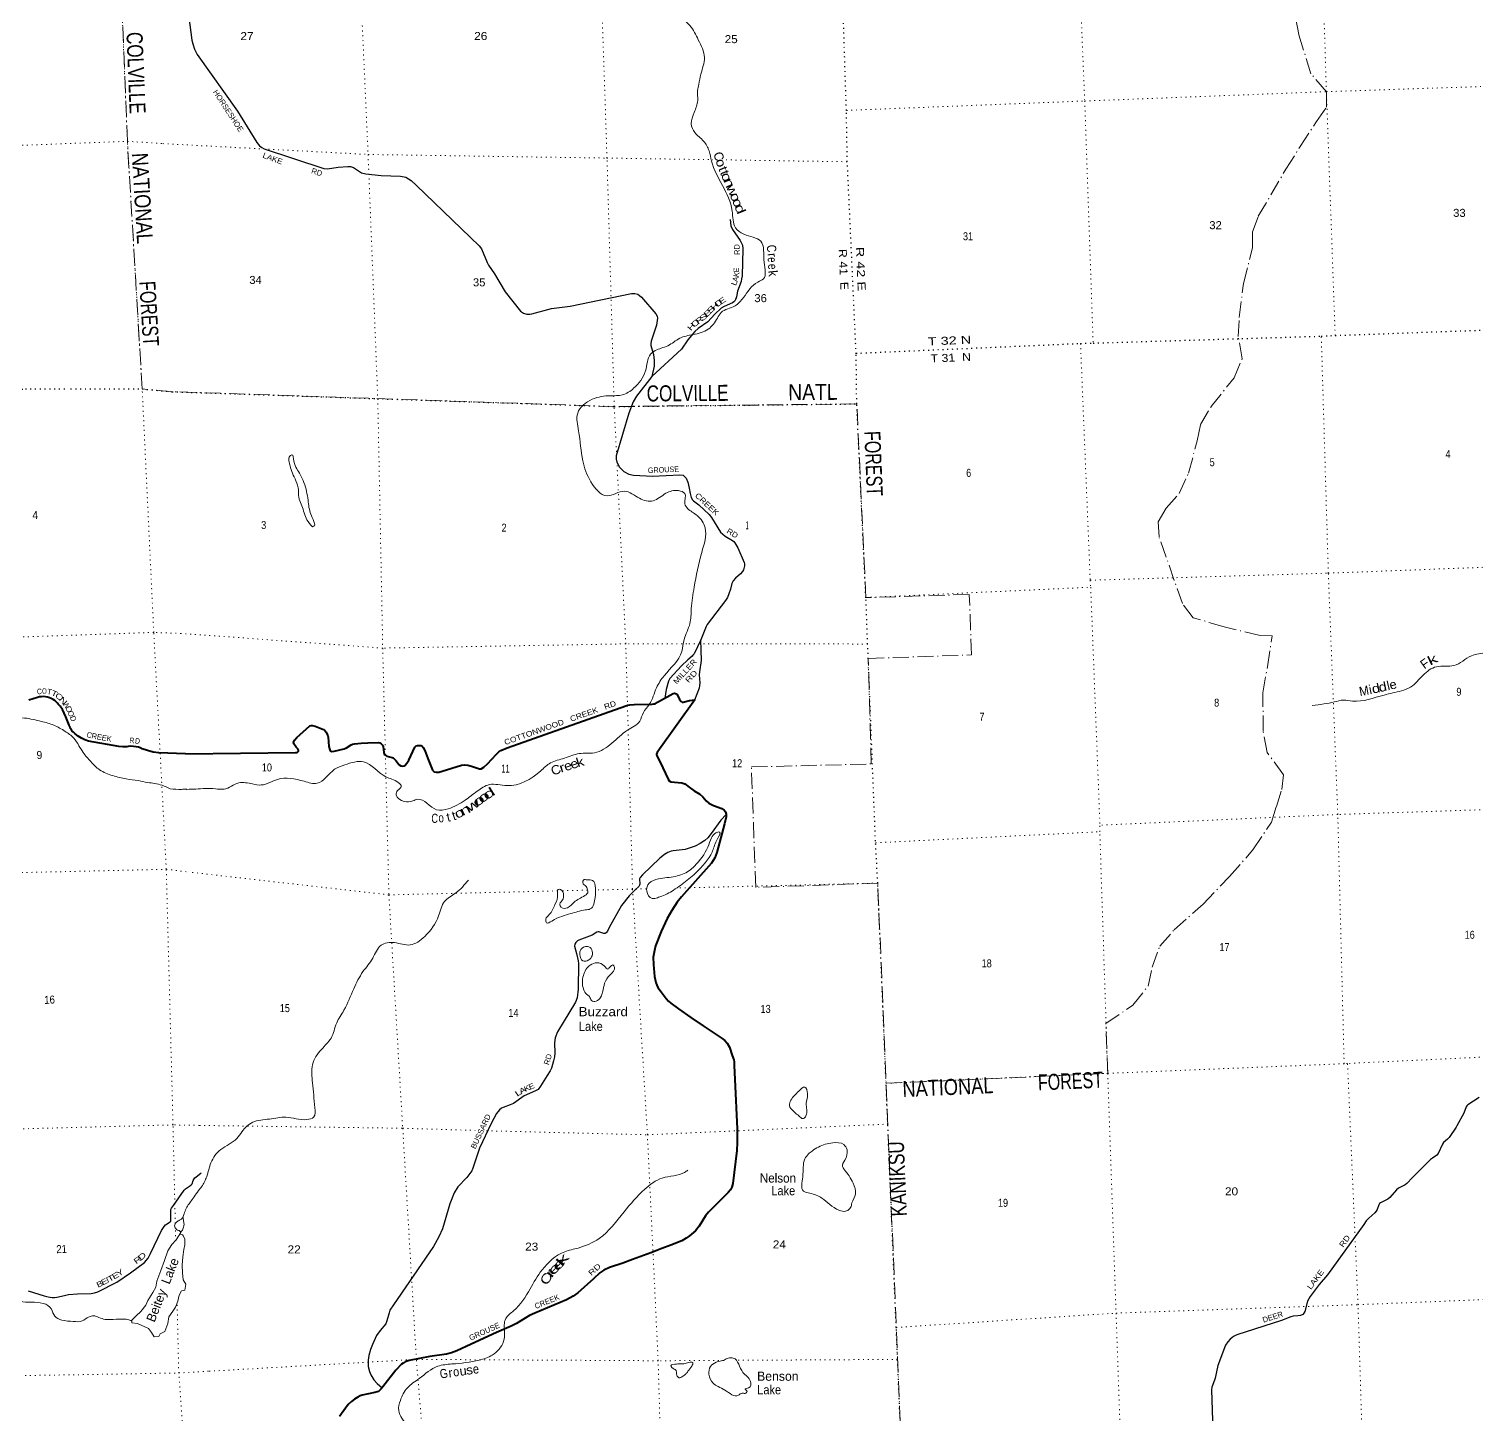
# Model space of a CAD drawing. Header units: feet. Extents: x 733631 to 986127, y 195788 to 388968.
# Drawn here: x 825953 to 857588, y 258480 to 288752 of the extents above; entities that cross this region are included whole.
import ezdxf
from ezdxf.enums import TextEntityAlignment as Align

# ---------------------------------------------------------------- set-up
doc = ezdxf.new("R2010")
doc.units = ezdxf.units.FT
doc.header["$LTSCALE"] = 70
doc.linetypes.add('DOT_DASHED', pattern=[7.7, 5, -1.2, 0.3, -1.2])
doc.linetypes.add('DOTTED', pattern=[1.5, 0.3, -1.2])
for name, color, linetype, lineweight in [('26', 7, 'Continuous', 40), ('29', 7, 'Continuous', 25), ('39', 7, 'Continuous', 13), ('44', 7, 'DOT_DASHED', 13), ('6', 7, 'DOTTED', 25), ('7', 7, 'DOTTED', 13)]:
    doc.layers.add(name, color=color, linetype=linetype, lineweight=lineweight)
for name, color, linetype in [('27', 7, 'Continuous'), ('30', 7, 'Continuous'), ('41', 7, 'Continuous')]:
    doc.layers.add(name, color=color, linetype=linetype)

msp = doc.modelspace()

# ---------------------------------------------------------------- linework, layer by layer
at = {"layer": '26'}
for points in [[(829377.28, 272907.23), (828791.31, 272930.54), (828668.09, 272948.48), (828547.42, 272979.19), (828430.62, 273022.35), (828403.09, 273034.43), (828349.54, 273052.96), (828294.34, 273065.79), (828238.1, 273072.78), (828181.44, 273073.86), (828124.98, 273069), (828089.49, 273065.56), (828005.36, 273063.68), (827921.49, 273070.6), (827251.57, 273186.65), (827176.88, 273214.2), (827100.34, 273251.61), (827028.13, 273296.82), (826961.04, 273349.32), (826924.8, 273384.38), (826899.84, 273408.52), (826880.74, 273433.56), (826880.53, 273433.84), (826857.67, 273470.26), (826851, 273483.86), (826838.63, 273509.09), (826829.17, 273533.86), (826760.11, 273714.66), (826726.51, 273796.44), (826683.65, 273876.11), (826632.7, 273950.87), (826595.41, 273994.89), (826574.28, 274019.83), (826549.56, 274044.89), (826517.21, 274072.4), (826480.69, 274097.39), (826441.77, 274118.42), (826400.86, 274135.27), (826358.42, 274147.75), (826314.9, 274155.73), (826270.79, 274159.11), (826226.56, 274157.86), (826182.71, 274152), (826139.71, 274141.58), (825950.28, 274080.21)], [(834676.15, 272804.03), (834778.61, 272550.52), (834795.11, 272527.45), (834812.57, 272515.8), (834856.25, 272508.49), (834915.39, 272509.98), (834987.13, 272530.45), (835411.07, 272659.45), (835483.33, 272669.83), (835546.87, 272659.45), (835628.35, 272640.04), (835802.38, 272580.5), (835837.87, 272581.8), (835896.07, 272616.74), (835975.9, 272690.3), (836163.59, 272897.18), (836225.88, 272950.63), (836272.44, 272985.57), (836405.15, 273039.18), (839002.72, 273961.05), (839038.91, 273973.67), (839085.47, 273981.43), (839180, 273986.38), (839579.89, 273994.06), (839616.05, 273998.89), (839642.25, 274004.71), (839696.22, 274035.73), (840035.77, 274226.92), (840064.2, 274233.78), (840084.57, 274229.89), (840101.06, 274222.13), (840121.12, 274203.24), (840175.86, 274096.09), (840212.61, 274051.29), (840232.98, 274041.6), (840257.78, 274042.11), (840394.47, 274076.32), (840509.36, 274089.75), (839737.43, 273013.92), (839682.98, 272940.92), (839675.22, 272902.09), (839681.89, 272865.29), (839749.41, 272726.3), (839926.76, 272354.91), (839950.71, 272315.84), (839986.52, 272298.26), (840224.25, 272277.01), (840290.44, 272256.81), (840387.21, 272183.83), (840491.97, 272098.42), (840616.47, 272024.7), (840682.1, 271966.42), (840754.69, 271885.77), (840814.02, 271830.53), (840920.49, 271781.88), (841097.61, 271716.58), (841153.52, 271679.11), (841178.74, 271644.18), (841194.26, 271589.82), (841192.32, 271531.58), (841161.06, 271382.14), (840988.07, 270754.8), (840944, 270638.62), (840912.96, 270580.38), (840871.63, 270521.82), (840220.37, 269784.47), (840123.37, 269664.12), (840006.97, 269485.52), (839904.54, 269307.36), (839776.9, 269029.75), (839651.95, 268712.91), (839625.94, 268608.47), (839601.51, 268468.32), (839605.89, 268305.81), (839630.61, 268045.13), (839660.49, 267910.69), (839681.05, 267851.01), (839704.33, 267800.53), (839773.75, 267708.59), (839886.69, 267563.71), (839937.13, 267505.47)], [(829377.28, 272907.23), (831780.39, 272935.96), (831805.53, 272938.99), (831824.93, 272948.7), (831844.33, 272970.05), (831845.99, 272988.23), (831832.69, 273016.64), (831796.12, 273055.24), (831747.33, 273125.35), (831741.51, 273136.99), (831735.45, 273156.17), (831741.51, 273181.64), (831758.97, 273210.76), (831810.03, 273263.07), (832095.72, 273519.13), (832123.7, 273529.12), (832154.74, 273529.12), (832210.94, 273516.47), (832392.27, 273443.24), (832410.82, 273430.12), (832422.46, 273420.41), (832449.62, 273379.65), (832486.03, 273305.02), (832494.24, 273270.94), (832511.1, 273068.12), (832527.22, 272997.23), (832543.38, 272972.4), (832573.78, 272962.28), (832626.33, 272966.78), (832841.48, 273017.38), (832893.89, 273039.93), (832994.77, 273103.99), (833027.25, 273121.5), (833072.37, 273129.23), (833216.81, 273139.13), (833360.05, 273149.37), (833586.17, 273158), (833622.37, 273148.64), (833655.35, 273127.29), (833682.51, 273102.05), (833699.17, 273066.67), (833709.94, 272936.08), (833719.37, 272907.93), (833732.95, 272890.46), (833752.35, 272871.05), (833774.15, 272859.42), (833896.05, 272826.75), (833913.37, 272818.63), (833926.95, 272806.99), (833972.17, 272760.51), (834048.83, 272668.1), (834084.09, 272643.92), (834116.12, 272637.85), (834153.93, 272645.86), (834168.48, 272657.51), (834216.98, 272707.98), (834260.84, 272772.99), (834392.44, 273054.75), (834416.8, 273086.52), (834446.87, 273094.28), (834524.47, 273090.4), (834539.02, 273084.58), (834550.66, 273076.81), (834571.03, 273047.7), (834604.06, 272982.41), (834676.15, 272804.03)], [(839937.13, 267505.47), (839987.57, 267458.88), (840149.11, 267336.96), (840422.14, 267148.28), (840692.24, 266962.19), (841110.85, 266690.15), (841165.17, 266643.56), (841215.61, 266589.2), (841266.05, 266496.03), (841328.13, 266317.43), (841359.17, 266220.37), (841366.93, 266177.66), (841372.76, 266096.04), (841387.17, 265788.35), (841435.59, 264710.37), (841437.63, 264414.4), (841425.13, 264240.32), (841340.9, 263517.43), (841318.43, 263440.55), (841287.39, 263382.31), (841237.81, 263323.1), (840812.08, 262893.12), (840745.15, 262815.29), (840602.3, 262589.59), (840521.08, 262485.47), (840396.64, 262372.11), (840319.32, 262322.4), (840222.32, 262268.05), (839988.64, 262168.85), (839791.63, 262101.11), (839549.49, 262006.97), (839147.21, 261856.09)], [(839147.21, 261856.09), (838937.96, 261777.61), (838645.08, 261685.68), (838518.74, 261628.4), (838431.68, 261565.33), (838292.31, 261438.51), (837949.19, 261126.39), (837853.55, 261056.73), (837707.79, 260976.34), (837009.64, 260687.9), (836894.51, 260634.34), (836610, 260462.72), (836493.19, 260401.07), (836174.82, 260260.85), (835619.85, 260009.71)], [(835619.85, 260009.71), (835308.24, 259860.95), (835189.91, 259815.14), (835083.2, 259787.18), (834714.68, 259736.78), (834264.51, 259651.3), (834217.79, 259636.59), (834179.63, 259620.42)], [(834179.63, 259620.42), (834131.66, 259594.11), (834097.67, 259569.76), (833973.19, 259441.19), (833687.8, 259072.36), (833651.46, 259030.11), (833618.48, 258997.1), (833593.26, 258975.75), (833562.22, 258962.16), (833512.54, 258948.41), (833238.24, 258892.28), (833194.78, 258876.68), (833141.24, 258851.51), (833067.52, 258804.92), (833001.56, 258756.39), (832933.94, 258689.81), (832740.63, 258424.45)]]:
    msp.add_lwpolyline(points, dxfattribs=at)
at = {"layer": '29'}
for points in [[(829317.19, 290024.94), (829511.96, 288508.02), (829532.28, 288423.83), (829571.72, 288310.25), (829632.53, 288195.27), (830513.72, 286951.66), (830935.52, 286269.82), (830991.97, 286194.65), (831042.53, 286157.85), (831094.28, 286129.76), (832403.03, 285702.54), (832481.66, 285691.96), (832710.99, 285729.42), (832927.01, 285748.53), (832982.16, 285743.93), (833046.37, 285721.86), (833221.17, 285610.55), (833314.09, 285585.24), (833654.16, 285549.62), (834076.08, 285536.97), (834194.23, 285510.24), (834305.89, 285440.38), (834422.54, 285332.07), (835795.09, 284014.65), (835848.26, 283944.44), (835969.75, 283646.72), (835999.9, 283590.57), (836131.53, 283401.29), (836366.98, 283003.72), (836700.56, 282584.31), (836763.53, 282538.7), (836833.85, 282515.33), (836902.8, 282515.33), (836949.59, 282526.44), (837377.03, 282640.67), (837787.68, 282695.93), (839126.08, 282971.88), (839200.95, 282970.64), (839260.7, 282952.25), (839297.47, 282929.25), (839342.04, 282890.04), (839659.56, 282523.27), (839688.15, 282473.94), (839692.75, 282427.95), (839673.32, 282279.9), (839554.86, 281926.64), (839545.67, 281876.05), (839548.43, 281834.69), (839609.58, 281637.14), (839623.8, 281503.52), (839619.54, 281383.58), (839570.28, 281158.37)], [(841279.34, 284585.24), (841296.86, 284451.58), (841332.84, 284369.32), (841500.05, 284126.76), (841549.65, 284028.46), (841558.76, 283947.27), (841545.1, 283354.71), (841532.97, 283289.17), (841520.84, 283235.76), (841441.03, 283022.74), (841417.71, 282897.08), (841388.78, 282818.88), (841361.21, 282786.69), (841329.97, 282763.35), (841149.78, 282685.51), (841088.35, 282646.92), (840949.97, 282519.65), (840792.31, 282353.48), (840583.78, 282203.84), (840510.89, 282138.21), (840359.25, 281961.01), (840218.67, 281755.09), (839570.28, 281158.37)], [(839570.28, 281158.37), (839237.71, 280726.27), (839161.3, 280599.43), (839066.01, 280356.65), (838793.04, 279421.18), (838787.28, 279351.12), (838801.07, 279282.14), (838863.4, 279175.56), (838957.34, 279079.77), (839068.94, 279020.86), (839168.77, 278996.99), (839580.81, 278978.57), (840184.55, 279006.19), (840256.82, 278997.88), (840317.84, 278932.6), (840359.21, 278845.22), (840388.56, 278717.93), (840405.17, 278596.87), (840432.75, 278509.48), (840460.33, 278463.5), (840469.52, 278454.29), (840483.31, 278440.5), (840599.08, 278349.8), (840826.08, 278141.37), (840876.29, 278077.17), (841073.93, 277757.53), (841120.89, 277709.4), (841170.45, 277670.15), (841332.06, 277573), (841358.9, 277548.27), (841384.18, 277520.68), (841450.93, 277411.53), (841588.71, 277092.95), (841595.61, 277063.06), (841593.42, 277017.07), (841570.33, 276927.38), (841551.95, 276895.19), (841508.63, 276843.13), (841395.67, 276748.02), (841346.65, 276688.92), (841319.83, 276630.74), (841286.17, 276511.71), (841252.34, 276403.86), (841221.02, 276327.19), (841182.95, 276262.64), (840782.07, 275733.91), (840756.09, 275691.04), (840637.67, 275401.19)], [(840637.67, 275401.19), (840492.51, 275096.92), (840469.53, 275062.43), (840452.19, 275042.73), (840355.05, 274965.11), (840220.81, 274833.94), (839963.93, 274554.22), (839947.85, 274528.93), (839933.87, 274496.46), (839885.59, 274315.61), (839851.75, 274123.3)], [(840509.36, 274089.75), (840609.71, 274354.16), (840620.68, 274399.24), (840628.1, 274464.54), (840615.13, 274636.83), (840618.91, 274701.39), (840652.28, 274948.3), (840637.67, 275401.19)], [(841193.96, 271580.77), (841081.08, 271459.91), (840869.83, 271167.13), (840793.58, 271074.97), (840729.23, 271015.18), (840628.11, 270946.2), (840518.84, 270892.1), (840298.39, 270820.67), (840039.78, 270789.82), (839989.22, 270780.63), (839922.33, 270754.41), (839846.74, 270711.64), (839745.52, 270629.95), (839368.72, 270265.52), (839311.27, 270208.03), (839299.74, 270176.64), (839304.37, 270063.16), (839299.78, 270037.87), (839283.38, 270012.91), (839204.31, 269939.9), (839074.1, 269808.85), (838907.47, 269594.04), (838640.07, 269112.1), (838603.44, 269035.26), (838574.14, 268995.17), (838550.58, 268984.67), (838520.71, 268984.66), (838409.95, 269022.23), (838394.3, 269021.46), (838364.43, 269012.26), (838264.25, 268949.13), (837976.03, 268839.29), (837941.57, 268819.1), (837909.4, 268786.9), (837884.11, 268752.41), (837882.28, 268703.35), (837920.3, 268545.37), (837962.25, 268384.48), (837965.83, 268325.17), (837958.68, 267766.81), (837934.68, 267577.33), (837902.66, 267484.97), (837509.97, 266833.86), (837456.66, 266703.49), (837438.8, 266595.87), (837450.26, 266364.52), (837442.87, 266284.97), (837421.88, 266196.38), (837373.08, 266037.68), (837350.95, 265981.43), (837279.85, 265879.59), (837139.52, 265645.69), (837084.36, 265576.7), (837029.28, 265541.24), (836777.39, 265432.55), (836542.96, 265267.99), (836473.05, 265236.36), (836318.84, 265180.33), (836285.79, 265162.78), (836243.24, 265125.98), (836174.55, 265046.82), (836054.39, 264831.46), (835804.44, 264293.66), (835657.26, 263851.78), (835636.53, 263796.84), (835528.64, 263652.28), (835328.58, 263442.7), (835245.79, 263312.91), (835152.37, 263076.23), (834993.05, 262527.47), (834912.85, 262351.37), (834796.58, 262142.18), (833921.76, 260865.34), (833843.98, 260747.6), (833824.87, 260691.01), (833780.39, 260520.36), (833752.05, 260453.26), (833633.94, 260306.19), (833554.41, 260200.31), (833461.37, 260000.52), (833416.52, 259892.16), (833379.75, 259763.39), (833370.39, 259659.15), (833370.56, 259519.63), (833396.4, 259410.12), (833425.71, 259335.67), (833490.06, 259225.29), (833562.02, 259149.38), (833671.68, 259051.53)], [(857655.61, 265402.06), (857409.2, 265236.37), (857383.92, 265213.37), (857371.76, 265191.62), (857322.5, 265053.05), (857169.39, 264778.22), (857151.61, 264753.28)], [(857151.61, 264753.28), (856997.83, 264525.79), (856962.13, 264487.58), (856876.03, 264415.42), (856851.54, 264381.33), (856761.49, 264172.97), (856728.94, 264137.17), (856632.42, 264075.08), (856590.93, 264040.65), (856196.21, 263649.4), (856078.05, 263520.75), (856034.9, 263488.69), (855890.12, 263419.71), (855845.07, 263380.41), (855703.97, 263215.04), (855655.92, 263179), (855501.74, 263097.76), (855476.45, 263079.37), (855458.98, 263051.89), (855423.6, 262950.59), (855402.91, 262911.5), (855378.23, 262878.08), (855245.63, 262763.07), (855207.57, 262727.53), (855184.59, 262702.24), (855137.84, 262622.66), (854339.69, 261521.52), (854156.78, 261312.24), (853958.96, 261050.11), (853899.92, 260947.67), (853844.77, 260724.61), (853826.38, 260683.22), (853800.51, 260658.25), (853750.54, 260634.93), (853694.22, 260626.69), (853589.67, 260621.13), (853537.16, 260607.63), (853333.13, 260524.63), (852359.02, 260213.82), (852286.62, 260172.72), (852215.38, 260115.23), (852162.52, 260060.04), (852113.98, 259984.45), (851944.65, 259539.86), (851884.44, 259266.69), (851869.25, 259223.16), (851808.3, 259066.09), (851801.71, 259011.44), (851832.38, 258121.85)], [(825934.91, 261172.03), (826282.34, 261062.24), (826376.1, 261041.7), (826460.67, 261025.69), (826510.91, 261025.65), (826565.81, 261034.84), (826730.33, 261071.39), (826814.95, 261089.73), (827013.76, 261107.99), (827315.47, 261117.14), (827389.8, 261127.47), (827461.75, 261153.73), (827873.18, 261364.15), (828174.89, 261565.43), (828476.6, 261794.15), (828560.07, 261889.11), (828613.74, 261986.27), (828769.17, 262324.78), (828851.45, 262489.45), (828906.31, 262580.94), (828938.37, 262613.01), (829043.45, 262681.58), (829052.65, 262697.64), (829054.94, 262715.94), (829052.59, 262800.51), (829052.59, 262928.6), (829052.65, 262953.8), (829068.65, 262981.25), (829116.59, 263038.38), (829344.08, 263375.8), (829372.59, 263404.33), (829464.02, 263459.23), (829499.5, 263490.15), (829518.88, 263514.12), (829546.3, 263587.31), (829565.79, 263622.81), (829582.87, 263642.2), (829637.73, 263687.94), (829717.53, 263750.05)]]:
    msp.add_lwpolyline(points, dxfattribs=at)
at = {"layer": '39'}
msp.add_lwpolyline([(829271.15, 262465.51), (829270, 262450.95), (829223, 262369.95), (829172, 262287.95), (829074, 262188.95), (828989, 262044.95), (828920, 261838.95), (828839, 261620.95), (828746, 261385.95), (828728, 261254.95), (828662, 261136.95), (828553, 260961.95), (828509, 260862.95), (828396, 260721.95), (828295, 260627.95), (828200, 260532.95), (828205, 260475.95), (828327, 260455.95), (828403, 260424.95), (828567, 260350.95), (828634, 260258.95), (828690, 260164.95), (828795, 260172.95), (828821, 260234.95), (828926, 260284.95), (828987, 260455.95), (829014, 260602.95), (829102, 260731.95), (829158, 260817.95), (829205, 260944.95), (829236, 261079.95), (829288, 261175.95), (829362, 261187.95), (829382, 261319.95), (829326, 261414.95), (829308, 261569.95), (829303, 261732.95), (829315, 261915.95), (829340, 262074.95), (829360, 262176.95), (829362, 262302.95), (829335, 262370.95), (829309, 262399.95), (829248.44, 262414.08)], dxfattribs=at)
for points in [[(839634.43, 291271.91), (839661.32, 290809.1), (839640.88, 290479.12), (839778.7, 290232.6), (839873.18, 289863.08), (840104.54, 289604.38), (840177.65, 289070.41), (840402.36, 288825.55), (840585.38, 288514.32), (840721.08, 288126.37), (840641.28, 287765.6), (840596.23, 287539.57), (840569.38, 287409.21), (840572.52, 287191.29), (840496.7, 286927.61), (840432.32, 286680.57), (840509.21, 286487.98), (840701.17, 286300.29), (840821.47, 286085.32), (840873.23, 285865.42), (841325.9, 284772.15), (841399.93, 284407.83), (841579.75, 284268.07), (841950.26, 284114.21), (842024.61, 283646.93), (842007.38, 283288.82), (841888.9, 283221.2), (841571.64, 282880.63), (841389.12, 282701.26), (841085.89, 282555.12), (841004.03, 282434.54), (840803.96, 282191.83), (840471.28, 282072.71), (840181.47, 281991.75), (839921.4, 281829.27), (839774.06, 281774.55), (839542.99, 281643.6), (839431.05, 281277.43), (839172.02, 280898.96), (838927.32, 280755.3), (838669.28, 280736.27), (838268.1, 280658.65), (837949.31, 280354.37), (837969.61, 279969.59), (838060.11, 279311.18), (838239.26, 278852.39), (838589.74, 278550.28), (838969.79, 278649.21), (839301.95, 278493.72), (839595.44, 278439.56), (839877.72, 278602.98), (840156.35, 278661.25), (840288.36, 278600.23), (840293.86, 278374.33), (840350.68, 278273.77), (840563.65, 278115.23), (840732.52, 277851.85), (840660.29, 277311.72), (840496.16, 276553.65), (840431.22, 276080.45), (840402.45, 275756.18), (840275.45, 275411.58), (840223.86, 275148.93), (839839.82, 274617.76), (839672.99, 274354.25), (839512.44, 273990.06), (839384.43, 273813), (839305.55, 273621.88), (839038.76, 273426.81), (838697, 273139.72), (838313.47, 272931.62), (837984.51, 272915.62), (837659.14, 272814.98), (837354.11, 272711.17), (837141.06, 272536.56), (836402.39, 272214.43), (836017.23, 272236.43), (835754.28, 272094.03), (835485.56, 271896.86), (835115.4, 271707.49), (834865.43, 271688.8), (834447.36, 271915.35), (834347.62, 271882.84), (834154, 271870.58), (833982.17, 272012.69), (834012.65, 272104.84), (834091.59, 272199.05), (834027.37, 272283.15), (833757.13, 272408.96), (833268.19, 272733.45), (832856.41, 272667.5)], [(832150.76, 277872.94), (832031.45, 278025.37), (831917.41, 278331.46), (831860.73, 278476.45), (831845.07, 278655.48), (831825.58, 278781.85), (831749.11, 278964.35), (831640.36, 279288.84), (831643.92, 279396), (831698.48, 279444.76), (831746.75, 279307.49), (831884.51, 279014.53), (832021.55, 278642.78), (832053.78, 278454.36), (832074.63, 278295.74), (832180.6, 277989.31), (832192.68, 277894.92), (832150.76, 277872.94)], [(859959.36, 277189.92), (859693.28, 276943.1), (859537.8, 276698.24), (859359.31, 276375.69), (859399.81, 276135.12), (859489.04, 275842.11), (859561.48, 275467.62), (859486.55, 275278.69), (859298.23, 275093.01), (859111.01, 275072.94), (858657.76, 275174.83), (858080.41, 275198.77), (857818.52, 275127.07), (857485.98, 275052.37), (857104.72, 274838.31), (856719.59, 274811.85), (856432.02, 274630.04), (856157.86, 274370.05), (855955.11, 274286.73), (855576.82, 274193.94), (854884.65, 274063.58), (854691.68, 274083.65), (854489.16, 274042.74), (854260.48, 273998.7), (854004.97, 273967.66)], [(822352.28, 273173.43), (822643, 273068.95), (822959, 273067.95), (823271, 273097.95), (823598, 273165.95), (823952, 273264.95), (824174, 273360.95), (824400, 273459.95), (824686, 273535.95), (825014, 273581.95), (825620, 273694.95), (825857, 273690.95), (826226, 273618.95), (826495, 273535.95), (826744, 273399.95), (826931, 273254.95), (827046, 273087.95), (827140, 272936.95), (827304, 272739.95), (827499, 272559.95), (827784, 272433.95), (828076, 272361.95), (828345, 272323.95), (828547, 272282.95), (828702, 272261.95), (828864, 272221.95), (829041, 272147.95)], [(832856.41, 272667.5), (832636, 272571.32), (832250.51, 272266.22), (831969.63, 272308.8), (831385.45, 272350.62), (831032.67, 272228.62), (830839.62, 272250.71), (830541.34, 272274.38), (830217.5, 272137.46), (830029.08, 272145.61), (829598.6, 272139.44), (829405.65, 272132.29)], [(829041, 272147.95), (829289, 272132.95), (829392, 272134.95), (829405.65, 272132.29)], [(839692.94, 269765.78), (839578.3, 269750.81), (839458.53, 269905.23), (839513.7, 270083.23), (839714.01, 270176.54), (840083.82, 270230.61), (840381.25, 270352.16), (840502.56, 270456.54), (840793.7, 270871.63), (840873.77, 271070.68), (840971.72, 271184.98), (841047.92, 271200.33), (840990.22, 271019.71), (840888.41, 270763.5), (840521.97, 270301.18), (840381.25, 270174.95), (840081.27, 269955.91), (839788.64, 269798.11), (839692.94, 269765.78)], [(838170.1, 269911.07), (838135.65, 270008.54), (838059.06, 270098.16), (838072.99, 270151.25), (838163.83, 270155.11), (838273.52, 270143.62), (838337.2, 269976.72), (838329.73, 269770.46), (838225.06, 269519.69), (838114.8, 269496.83), (837800.68, 269416.86), (837380.88, 269253.66), (837269.2, 269216.61), (837251.83, 269292.59), (837328.4, 269394.78), (837452.61, 269614.08), (837511.11, 269856.83), (837519.47, 269946.02), (837572.13, 269944.22), (837642, 269822.01), (837618.17, 269716), (837561.27, 269626.77), (837590.75, 269551.3), (837728.45, 269547.05), (837871.04, 269666.17), (838107.49, 269813.51), (838172.97, 269891), (838170.1, 269911.07)], [(829728.08, 263447.79), (829839.24, 263667.59), (829931.61, 263970.33), (830147.79, 264262.18), (830499.68, 264501.25), (830608.69, 264649.23), (830844.61, 264857.12), (831211.72, 264927.23), (831567.91, 264968.61), (832029.21, 264915.52), (832180.41, 264974.44), (832202.52, 265169.2), (832152.95, 265720.32), (832152.4, 266116.03), (832346.62, 266449.35), (832556.6, 266696.52), (832680.16, 267026.84), (832840.16, 267308.23), (833052.98, 267775.59), (833255.58, 268149.65), (833467.64, 268443.35), (833649.85, 268725.68), (833946.74, 268782.71), (834284.56, 268732.45), (834604.34, 268917.65), (834906.91, 269366.62), (835039.14, 269683.18), (835276.25, 269862.85), (835561.32, 270151.57)], [(838266.3, 268495.76), (838258.83, 268624.66), (838160.54, 268701.25), (838017.84, 268632.59), (837998.3, 268520.72), (838060.78, 268382.04), (838191.23, 268405.75), (838266.3, 268495.76)], [(838532.5, 267899.2), (838656.03, 268078.21), (838754.02, 268247.94), (838713.62, 268294.68), (838656.7, 268253.9), (838610.21, 268205.49), (838532.71, 268268.82), (838371.85, 268342.75), (838224.26, 268294.08), (838074.24, 268063.6), (838076.83, 267762.87), (838150.32, 267650.9), (838204.85, 267604.76), (838252.92, 267519.98), (838352.68, 267504.03), (838453.99, 267595.15), (838493.98, 267701.84), (838532.5, 267899.2)], [(842852.01, 264942.69), (842664.67, 265098.76), (842578.47, 265224.32), (842611.89, 265342.85), (842781.61, 265537.83), (842915.39, 265626.29), (842973.92, 265485.42), (842944.84, 265264.11), (842939.94, 264997.39), (842883.78, 264938.47), (842849.21, 264943.06)], [(842991.17, 264167.71), (842917.04, 264055.53), (842868.88, 263663.81), (842884.01, 263353.52), (843023.49, 263306.94), (843286.9, 263199.01), (843655.95, 262936.06), (843826.54, 262919.07), (843914.4, 262993.47), (843944.54, 263093.69), (844019.22, 263288.67), (843970.64, 263528.89), (843776.02, 263827.52), (843736.96, 263890.47), (843785.85, 264025.81), (843836.78, 264256.13), (843765.32, 264368.18), (843522.97, 264408.36), (843211.38, 264316.38), (843073.57, 264227.74), (842991.17, 264167.71)], [(830083.94, 253890.05), (830517.62, 254168.46), (830888.04, 254351.78), (831285, 254768.41), (831976.06, 255595.3), (832174.64, 255777.37), (832694.64, 256057.9), (832977.62, 256013.39), (833303.15, 255823.29), (833554.94, 255894.56), (833721.57, 256210.55), (833804.9, 256583.58), (834012.82, 256927.57), (834420.5, 257760.59), (834405.62, 257921.49), (834222.68, 258230.71), (834037.05, 258555.97), (834072.18, 258777.54), (834226.38, 259052.62), (834482.73, 259255.32), (834893.99, 259525.17), (835199.29, 259574.49), (835794.34, 259658.32), (836080.85, 259769.42), (836326.97, 260070.62), (836348.91, 260269.42), (836374.75, 260567.32), (836547.59, 260736.19), (836907.52, 261215.86), (837169.14, 261628.77), (837665.96, 262027.43), (837957.78, 262108.48), (838416.17, 262315.72), (838961.76, 262900.2), (839414.2, 263391.88), (839798.12, 263638.36), (840286.33, 263762.07), (840355.78, 263810.29)], [(829728.08, 263447.79), (829715, 263434.95), (829610, 263293.95), (829523, 263168.95), (829392, 262974.95), (829345, 262852.95), (829285, 262738.95), (829234, 262707.95), (829175, 262668.95), (829138, 262593.95), (829178, 262516.95), (829224, 262492.95), (829255, 262479.95), (829268, 262464.95), (829291, 262479.95), (829334, 262562.95), (829343, 262629.95), (829339, 262673.95), (829331, 262720.95), (829319.52, 262789.83)], [(828199.84, 260513.81), (828111, 260546.95), (827975, 260556.95), (827857, 260550.95), (827621, 260548.95), (827481, 260590.95), (827366, 260627.95), (827266, 260604.95), (827118, 260514.95), (826923, 260503.95), (826670, 260534.95), (826517, 260620.95), (826445, 260773.95), (826011, 260927.95), (825756, 260939.95), (825550, 261019.95), (825345, 261107.95), (825061, 261211.95), (824799, 261235.95), (824609, 261146.95), (824434, 261024.95), (824263, 260883.95), (824192, 260709.95), (824135, 260494.95), (823996, 260299.95), (823829, 260154.95), (823687, 260065.95), (823617, 259879.95), (823600, 259751.95), (823646, 259593.95), (823826, 259541.95), (824046, 259555.95), (824243, 259505.95), (824385, 259360.95), (824498, 259185.95), (824546, 259106.95), (824585, 259055.95), (824608, 259032.95)], [(840358.81, 259414.07), (840440.92, 259528.61), (840464.1, 259602.28), (840409.09, 259612.06), (840297.06, 259583.07), (840031.03, 259561.67), (839987.56, 259537.62), (840007.43, 259498.08), (840099.14, 259433.33), (840108.35, 259359.01), (840162.48, 259274.49), (840244.05, 259306.22), (840312.74, 259355.58), (840358.81, 259414.07)], [(841153.29, 259659.82), (840851.9, 259517.8), (840818.51, 259350.82), (840903.39, 259160.59), (841166.83, 259004.2), (841460.86, 258889.49), (841541.75, 258937.35), (841608.71, 258932.11), (841651.33, 258976.33), (841606.89, 259022.9), (841684.51, 259052.44), (841725.07, 259193.48), (841561.03, 259390.44), (841349.58, 259704.5), (841238.38, 259703.82), (841153.29, 259659.82)]]:
    msp.add_spline(points, degree=3, dxfattribs=at)
at = {"layer": '44'}
for points in [[(829083.11, 280824.22), (828428.72, 280883.43), (828105.31, 286296.24), (827919.67, 290832.83)], [(844690.53, 265708.27), (849534.82, 265925.6), (849495.66, 267019.21), (850086.75, 267414.73), (850417.14, 267834.08), (850503.8, 268243.4), (850673.8, 268707.18), (850985.64, 269061.56), (851622.97, 269625.52), (852196.88, 270226.23), (852710.74, 270809.33), (853117.1, 271418.01), (853223.54, 271761.3), (853339.41, 272131.02), (853375.87, 272450.41), (853023, 272939.64), (852933.1, 273395.01), (852928.19, 274245.56), (853025.01, 274814.38), (853131.39, 275486.23), (852871.09, 275493.94), (852082.02, 275684.19), (851405.65, 275883.25), (851168.15, 276191.87), (850660.28, 277648.9), (850642.03, 277979.04), (850812.03, 278279.54), (851094.44, 278600.95), (851303.27, 279043.51), (851491.37, 279753.66), (851563.35, 280104.17), (851797.57, 280498.97), (852296.27, 281124.03), (852473.36, 281545.66), (852390.82, 282029.43), (852408.67, 282449.16), (852505.24, 283191.33), (852697.74, 283968.11), (852701.26, 284314.91), (852827.8, 284660.71), (853429.54, 285685.41), (853739.9, 286180.87), (854103.32, 286732.05), (854321.37, 287042.89), (854315.92, 287381.37), (853978.76, 287773.17), (853713.65, 288627.39), (853581.24, 289333.7)], [(861018.43, 249717.01), (858044.65, 249673.84), (857938.5, 253067.85), (855261.44, 252959.7), (855169.95, 255631.58), (849901.96, 255391.65), (849975.83, 252745.09), (845246.25, 252386.92), (844508.01, 270083.56), (841840.62, 269991.78), (841747.32, 272622.11), (844366.94, 272688.53), (844300.41, 274994.29), (846558.27, 275070.65), (846510.16, 276391.4), (844248.54, 276324.04), (844050.02, 280556.98), (838759.8, 280498.96), (829083.11, 280824.22)]]:
    msp.add_lwpolyline(points, dxfattribs=at)
at = {"layer": '6'}
for points in [[(845499.85, 245503.14), (845357.79, 249220.19), (845161.06, 254429.15), (845136.01, 255029.54), (844942.23, 259674.65), (844913.13, 260372.16), (844727.73, 264816.67), (844690.53, 265708.27), (844508.01, 270083.56), (844459.77, 271002.02), (844287.9, 275309.45), (844249.19, 276321.38), (844050.02, 280556.98), (844036.08, 281652.74), (843842.58, 285849.64), (843823.48, 286972.01), (843684.38, 291173.82), (843706.25, 291424.47)], [(844035.52, 281664.83), (848940.62, 281879.25), (849217.35, 281886.97), (854203.94, 282038.22), (854508.67, 282053.18), (859477.29, 282233.89), (859765.07, 282242.99)], [(798386.34, 279798.21), (801799.96, 279915.19), (807124.94, 280152.53), (812515.82, 280364.57), (817838.68, 280559.3), (823072.25, 280760.04), (825875.16, 280883.16), (826779.53, 280883.26)], [(826863.78, 280883.26), (828428.72, 280883.43), (829083.11, 280824.22)], [(829083.11, 280824.22), (833574.24, 280671.47), (838745.03, 280500.31), (844054.5, 280557.88)]]:
    msp.add_lwpolyline(points, dxfattribs=at)
at = {"layer": '7'}
for p, q in [((841191.37, 285890.16), (843842.58, 285849.64)), ((844251.04, 276325.5), (849163.74, 276550.33)), ((844287.9, 275309.45), (840337.22, 275314.48)), ((844461.67, 270965.76), (849365.25, 271206.36)), ((838163.14, 269929.46), (837597.26, 269916.15)), ((844508.01, 270083.56), (840116.85, 269976.3)), ((829161.28, 262263.37), (829155.02, 262533.96)), ((844942.23, 259674.65), (841394.23, 259654.46))]:
    msp.add_line(p, q, dxfattribs=at)
for points in [[(854508.67, 282053.18), (854315.92, 287381.37), (854179.36, 291823.12)], [(848851.08, 291619.69), (849032.27, 287177.12), (849217.35, 281886.97)], [(840040.48, 245295.96), (839976.89, 249211.69), (839856.72, 254401.63), (839708, 259644.87), (839473.05, 264583.6), (839149.14, 269952.66), (838999.52, 275312.97), (838747.45, 280500.31), (838589.39, 285929.93), (838411.94, 291224.82)], [(829152.46, 262644.57), (829102.57, 264799.39), (828955.36, 270386.33), (828681.17, 275562.51), (828428.72, 280883.43), (828105.31, 286296.24), (827919.67, 290832.83)], [(833143.09, 291027.37), (833366.57, 286008.92), (833579.09, 280670.25), (833686.88, 275220.55), (833821.72, 269827.31), (834124.2, 264725.88), (834423.31, 259656.61), (834859.73, 254352.91), (835081.88, 249094.61), (834843.09, 245102.53)], [(843823.48, 286972.01), (849032.27, 287177.12), (854315.92, 287381.37), (859560.37, 287555.33)], [(798196.29, 285110.02), (801581.57, 285199.21), (806970.05, 285463.78), (812275.75, 285724.53), (817529.14, 285889.74), (822865.5, 286099.26), (828105.31, 286296.24), (828881.69, 286245.31)], [(828881.69, 286245.31), (833366.57, 286008.92), (838589.39, 285929.93), (840905.23, 285894.53)], [(848940.62, 281879.25), (849153.24, 276703.33), (849163.74, 276550.33), (849366.65, 271333.46), (849364.56, 271143.58), (849534.82, 265925.6), (849718.73, 260685.92), (849901.96, 255391.65), (850046.29, 249534.43)], [(854703.85, 266137.14), (854564.7, 271584.72), (854358.1, 276857.8), (854203.94, 282038.22)], [(849153.24, 276703.33), (854358.1, 276857.8), (859678.8, 277059.16), (859966.36, 277066.44)], [(829279.42, 275541.1), (828681.17, 275562.51), (823349.76, 275377.51), (818047.17, 275226.23), (815460.62, 275116.76)], [(840337.22, 275314.48), (838999.52, 275312.97), (833686.88, 275220.55), (829279.42, 275541.1)], [(860168.37, 271777.02), (859878.39, 271757.68), (854564.7, 271584.72), (849359.21, 271349.46)], [(798765.65, 269196.79), (802188.58, 269294.3), (807612.23, 269408.64), (812904.72, 269648.54), (818199.85, 269963.46), (823592.74, 270264.67), (828955.36, 270386.33), (829473.31, 270323.02)], [(837513.54, 269914.18), (833821.72, 269827.31), (829473.31, 270323.02)], [(839449.52, 269960), (839149.14, 269952.66), (838342.69, 269933.68)], [(860375.1, 266411.97), (860175.35, 266393.67), (860082.98, 266390.53), (854778.46, 266142.33), (854703.85, 266137.14), (849534.82, 265925.6), (844690.53, 265708.27)], [(855387.7, 249615.96), (855169.95, 255631.58), (855007.27, 260870.19), (854778.46, 266142.33)], [(829678.93, 264788.84), (829102.57, 264799.39), (823773.08, 264661.04), (818460.58, 264549.79), (813128.08, 264255.42), (807806.86, 264113.4), (802416.62, 263976.3), (798956.55, 263861.26)], [(829678.93, 264788.84), (834124.2, 264725.88), (835709.75, 264678.6)], [(835958.42, 264671.18), (839473.05, 264583.6), (844727.73, 264816.67)], [(844913.13, 260372.16), (849718.73, 260685.92), (855007.27, 260870.19), (860336.92, 261086.49), (860580.11, 261091.86)], [(829567.13, 244906.07), (829764.47, 248844.37), (829588.64, 254349), (829228.1, 259377.47), (829193.33, 260879.31)], [(801267.5, 258495.88), (802663.3, 258515.42), (807984.15, 258754.59), (813344.65, 258878.18), (818624.65, 259125.59), (823981.3, 259289.49), (829228.1, 259377.47), (829878.59, 259415.33)], [(841141.88, 259653.03), (839708, 259644.87), (834422.54, 259674.75), (829878.59, 259415.33)]]:
    msp.add_lwpolyline(points, dxfattribs=at)

# ---------------------------------------------------------------- texts
at = {"layer": '27'}
for s, rotation, width, p in [('C', 4.951, 0.75, (826186.31, 274214.03)), ('O', 359.622, 0.65, (826290.54, 274222.2)), ('T', 348.618, 1.05, (826391.28, 274206.99)), ('T', 336.613, 1.35, (826486.24, 274172.61)), ('O', 319.617, 1.45, (826579.81, 274110.96)), ('N', 310.272, 1.5, (826657.67, 274029.53)), ('W', 304.275, 1.1, (826722.84, 273941.39)), ('O', 298.279, 1.15, (826775.62, 273856.15)), ('C', 343.753, 0.95, (827257.21, 273264.5)), ('R', 348.172, 0.85, (827368.79, 273239.2)), ('E', 350.172, 0.9, (827484.1, 273217.42)), ('E', 350.172, 0.9, (827591.22, 273198.86)), ('K', 350.172, 0.85, (827695.54, 273180.79)), ('R', 356.908, 0.7, (828204.04, 273142.83)), ('D', 353.915, 0.75, (828321.12, 273132.04))]:
    msp.add_text(s, height=120, rotation=rotation, dxfattribs=dict(at, width=width)).set_placement(p, align=Align.CENTER)
for s, rotation, width, p in [('COTTONWOOD   CREEK   RD', 19.54, 1.15, (836367.23, 273098.87)), ('RD', 42.291, 1.3, (838247.78, 261493.67))]:
    msp.add_text(s, height=120, rotation=rotation, dxfattribs=dict(at, width=width)).set_placement(p)
for s, p in [('O', (826815.67, 273764.57)), ('D', (826863.34, 273658))]:
    msp.add_text(s, height=120, rotation=290.905, dxfattribs=at).set_placement(p, align=Align.CENTER)
for s, rotation, p in [('CREEK', 22.448, (837035.88, 260774.48)), ('GROUSE', 24.348, (835607.48, 260082.62))]:
    msp.add_text(s, height=120, rotation=rotation, dxfattribs=at).set_placement(p)
at = {"layer": '30'}
for s, rotation, p in [('HORSESHOE', 303.32, (830260.43, 286930.11)), ('RD', 341.922, (832228.64, 285566.35)), ('A', 77.205, (841457.05, 283270.96)), ('RD', 72.907, (837354.35, 266214.94)), ('I', 27.087, (827699.69, 261357.71)), ('DEER', 17.696, (853160.72, 260545.48))]:
    msp.add_text(s, height=120, rotation=rotation, dxfattribs=at).set_placement(p, align=Align.CENTER)
for s, rotation, width, p in [('LAKE', 339.922, 1.1, (831261.89, 285865.1)), ('RD', 92.316, 0.85, (841489.9, 283933.92)), ('E', 88.679, 0.7, (841476.41, 283483.56)), ('L', 69.461, 1.25, (841425.86, 283181.78)), ('K', 79.514, 0.85, (841477.76, 283375.54)), ('O', 38.137, 1.4, (841060.73, 282710.08)), ('E', 35.364, 1.5, (841141.69, 282765.58)), ('S', 35.663, 1.5, (840730.95, 282405.79)), ('E', 43.505, 1.75, (840833.49, 282502.82)), ('S', 46.505, 1.75, (840906.23, 282579.68)), ('H', 42.605, 1.55, (840986.35, 282647.86)), ('H', 49.445, 1.45, (840478.81, 282207.6)), ('O', 41.663, 1.5, (840561.6, 282276.63)), ('R', 38.663, 1.45, (840645.64, 282341.55)), ('GROUSE', 2.619, 0.95, (839826.56, 279059.89)), ('CREEK', 317.442, 1.15, (840735.25, 278322.08)), ('RD', 328.988, 1.1, (841300.94, 277679.8)), ('MILLER', 47.437, 1.15, (840338.82, 274667.96)), ('RD', 47.437, 1.3, (840477.11, 274561.16)), ('L', 35.067, 1.7, (836686.88, 265454.5)), ('A', 31.067, 1.4, (836772.11, 265502.16)), ('K', 25.34, 1.15, (836864.16, 265547.14)), ('E', 23.34, 1.2, (836963.31, 265589.01)), ('BUSSARD', 65.073, 1.05, (835884.51, 264632.03)), ('RD', 54.064, 1.2, (854763.38, 262225.34)), ('D', 41.684, 1.55, (828464.56, 261882.81)), ('Y', 33.708, 1.45, (827976.92, 261520.25)), ('R', 37.165, 1.45, (828363.89, 261801.29)), ('LAKE', 52.959, 1.2, (854124.87, 261386.16)), ('B', 27.087, 1.3, (827526.03, 261269)), ('E', 27.087, 1.25, (827627.46, 261320.86)), ('T', 28.087, 1.5, (827769.99, 261394.87)), ('E', 30.708, 1.35, (827874.03, 261454.02))]:
    msp.add_text(s, height=120, rotation=rotation, dxfattribs=dict(at, width=width)).set_placement(p, align=Align.CENTER)
at = {"layer": '41'}
for s, rotation, p in [('C', 283.932, (840938.53, 285944.05)), ('r', 275.96, (842105.67, 283800.41)), ('k', 275.372, (842121.74, 283400.65)), ('F', 36.599, (856525.94, 274801.05)), ('i', 11.794, (855295.71, 274216.97)), ('l', 13.208, (855691.75, 274303.08)), ('t', 13.217, (835144.48, 271429.36)), ('t', 16.022, (835270.4, 271463.39)), ('r', 7.771, (835180.6, 259283.16))]:
    msp.add_text(s, height=200, rotation=rotation, dxfattribs=at).set_placement(p, align=Align.CENTER)
for s, rotation, width, p in [('o', 289.842, 1.2, (840987.4, 285793.15)), ('t', 292.222, 1.15, (841036.5, 285661.09)), ('t', 292.222, 1.15, (841071.05, 285576.54)), ('o', 293.815, 1.3, (841112.8, 285477.64)), ('n', 293.815, 1.4, (841169.71, 285348.7)), ('w', 293.815, 1.35, (841242.08, 285185.36)), ('o', 293.193, 1.25, (841304.61, 285039.48)), ('o', 291.501, 1.25, (841354.39, 284918.11)), ('d', 291.501, 1.45, (841408.36, 284781.11)), ('C', 275.797, 0.85, (842088.81, 283943.29)), ('e', 270.96, 0.75, (842104.02, 283704.25)), ('e', 274.889, 0.85, (842113.27, 283549.12)), ('k', 26.492, 1.55, (856677.97, 274880.49)), ('M', 10.186, 0.95, (855155.2, 274189.41)), ('d', 11.794, 1.2, (855418.25, 274242.56)), ('d', 11.794, 1.2, (855565.78, 274275.39)), ('e', 14.356, 1.05, (855795.51, 274328.45)), ('e', 18.083, 1.15, (837765.09, 272555.02)), ('e', 17.566, 1.15, (837902.47, 272598.56)), ('k', 16.808, 1.25, (838029.52, 272636.46)), ('C', 19.507, 1.1, (837504.17, 272467.28)), ('r', 18.083, 1.3, (837637.83, 272513.47)), ('d', 32.315, 1.75, (836059.47, 271960.22)), ('n', 27.493, 1.5, (835531.5, 271595.89)), ('w', 31.749, 1.55, (835703.6, 271706)), ('o', 36.142, 1.7, (835839.03, 271808.28)), ('o', 36.396, 1.7, (835946.87, 271888.14)), ('C', 357.838, 0.75, (834819.02, 271400.36)), ('o', 4.297, 0.8, (834970.24, 271412.73)), ('o', 23.592, 1.3, (835395.97, 271526.95)), ('k', 50.422, 2.05, (837692.52, 261789.31)), ('r', 55.594, 1.8, (837425.14, 261507.05)), ('e', 48.375, 1.9, (837506.42, 261594.36)), ('e', 45.827, 2, (837607.58, 261692.99)), ('C', 58.15, 1.35, (837343.73, 261387.04)), ('G', 10.578, 0.85, (835040.1, 259267.62)), ('o', 7.977, 0.9, (835304.08, 259306.44)), ('u', 7.977, 1.05, (835456.49, 259326.44)), ('s', 8.061, 1.1, (835596.26, 259347.48)), ('e', 8.061, 0.9, (835735.81, 259367.24))]:
    msp.add_text(s, height=200, rotation=rotation, dxfattribs=dict(at, width=width)).set_placement(p, align=Align.CENTER)
for s, width, p in [('Buzzard', 1.1, (838507.58, 267175.03)), ('Lake', 0.9, (838235.83, 266854.6)), ('Nelson', 0.95, (842326.5, 263538.55)), ('Lake', 0.9, (842442.96, 263261.82)), ('Lake', 0.9, (842134.83, 258911.66))]:
    msp.add_text(s, height=200, dxfattribs=dict(at, width=width)).set_placement(p, align=Align.CENTER)
msp.add_text('Beitey  Lake', height=200, rotation=68.529, dxfattribs=at).set_placement((828697.31, 260471.9))
msp.add_text('Benson', height=200, dxfattribs=at).set_placement((842324.08, 259207.81), align=Align.CENTER)
at = {"layer": '44'}
for s, rotation, width, p in [('COLVILLE', 272.315, 0.8, (828084.02, 288679.35)), ('NATIONAL', 273.419, 0.85, (828200.32, 286034.5)), ('FOREST', 273.419, 0.75, (828365.09, 283230.94)), ('COLVILLE', 0.476, 0.8, (839457.69, 280610.23)), ('NATL', 0.476, 0.9, (842552.75, 280637.94)), ('FOREST', 272.316, 0.75, (844214.07, 279958.29)), ('NATIONAL', 2.569, 0.85, (845056.02, 265406.45)), ('FOREST', 2.569, 0.75, (848017.47, 265550.85)), ('KANIKSU', 92.389, 0.8, (845145.94, 262806.61))]:
    msp.add_text(s, height=350, rotation=rotation, dxfattribs=dict(at, width=width)).set_placement(p)
at = {"layer": '6'}
for s, rotation, width, p in [('R 41  E', 272.64, 1.15, (843674.68, 283490.6)), ('R 42 E', 272.64, 1.35, (844050.86, 283503.21)), ('T 32 N', 2.503, 1.35, (846080.32, 281854.31)), ('T 31  N', 2.503, 1.15, (846108.36, 281480.49))]:
    msp.add_text(s, height=175, rotation=rotation, dxfattribs=dict(at, width=width)).set_placement(p, align=Align.CENTER)
at = {"layer": '7'}
for s, width, p in [('27', 1.1, (830718.83, 288508.96)), ('26', 1.1, (835829.41, 288510.7)), ('25', 1.1, (841304.44, 288442)), ('33', 1.05, (857223.81, 284645.13)), ('32', 1.05, (851893.92, 284376.2)), ('31', 0.85, (846482.03, 284133.74)), ('34', 1.05, (830906.39, 283179.34)), ('35', 1.05, (835795.34, 283126.48)), ('36', 1.05, (841947.84, 282781.36)), ('5', 0.85, (851819.56, 279195.74)), ('4', 0.85, (856974.48, 279373.04)), ('6', 0.85, (846496.22, 278963.52)), ('3', 0.85, (831085.26, 277823.14)), ('2', 0.85, (836339.26, 277764.31)), ('1', 0.4, (841654.72, 277819)), ('9', 0.85, (857212.94, 274177.84)), ('8', 0.85, (851917.32, 273941.69)), ('7', 0.85, (846785.22, 273632.09)), ('10', 0.85, (831155.11, 272524.79)), ('12', 0.85, (841434.93, 272616.83)), ('11', 0.65, (836370.86, 272498.44)), ('16', 0.85, (857448.69, 268867.06)), ('17', 0.85, (852088.06, 268598.04)), ('18', 0.85, (846890.53, 268243.41)), ('15', 0.85, (831546.84, 267264.94)), ('14', 0.85, (836544.66, 267159.83)), ('13', 0.85, (842056.46, 267247.24)), ('20', 1.1, (852242.85, 263259.93)), ('19', 0.85, (847246.65, 263009.52)), ('24', 1.1, (842357.26, 262100.17)), ('22', 1.1, (831751.04, 261991.79)), ('23', 1.1, (836944.1, 262052.11))]:
    msp.add_text(s, height=175, dxfattribs=dict(at, width=width)).set_placement(p, align=Align.CENTER)
for s, width, p in [('4', 0.95, (826031.21, 278035.4)), ('9', 0.95, (826124.23, 272794.18)), ('16', 0.9, (826290.19, 267442.8)), ('21', 0.9, (826554.49, 261994.88))]:
    msp.add_text(s, height=175, rotation=2.639, dxfattribs=dict(at, width=width)).set_placement(p)

doc.saveas('drawing.dxf')
